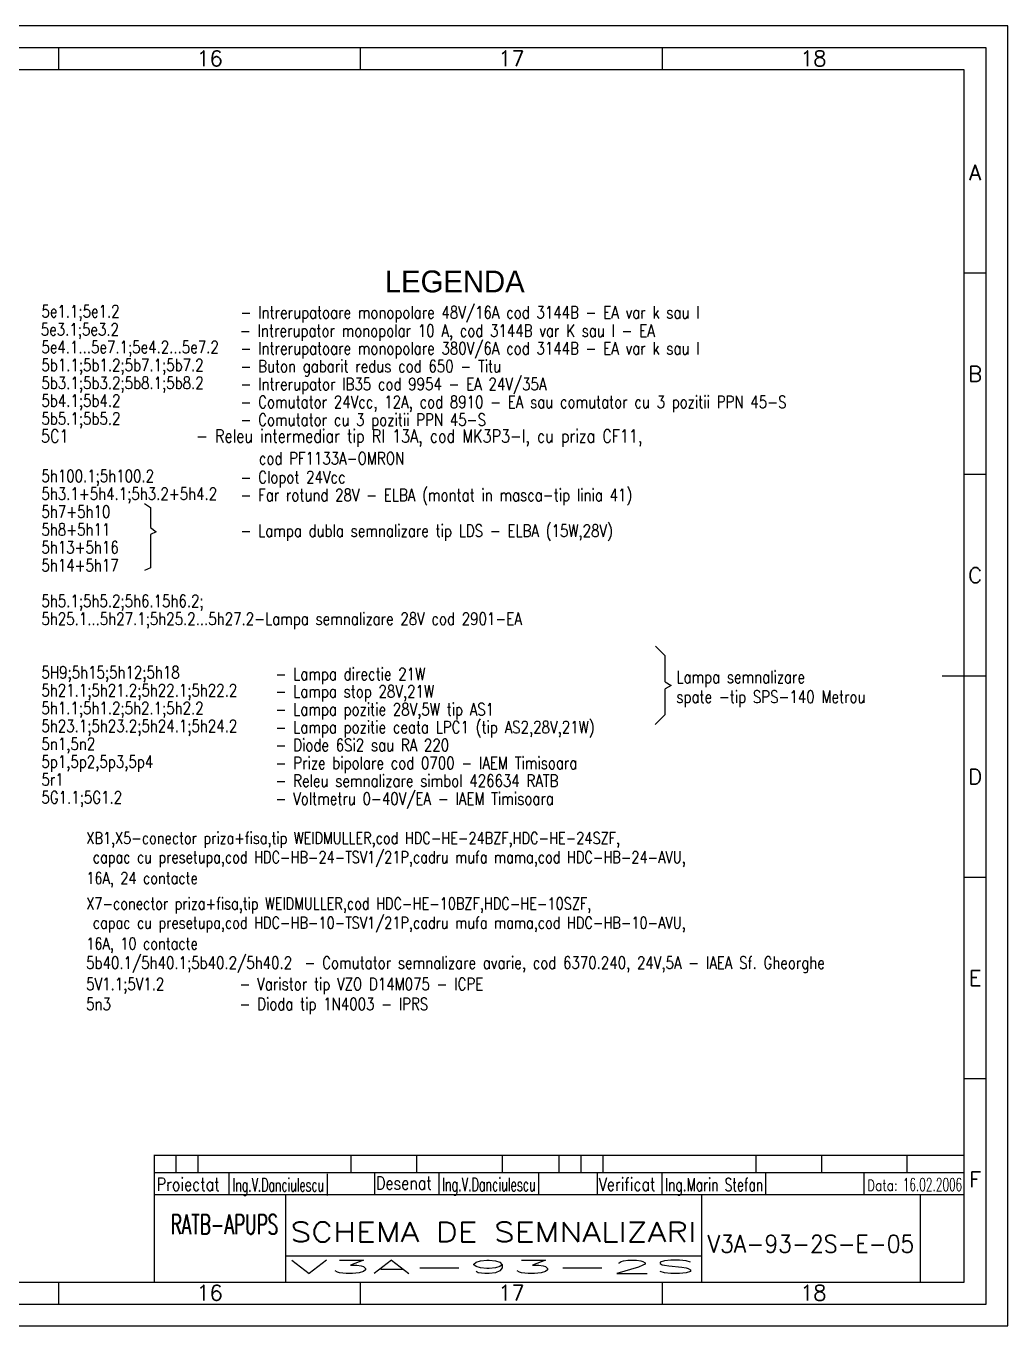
# Model space of a CAD drawing. Header units: millimetres. Extents: x 779 to 5457, y 14 to 905.
# Drawn here: x 2656.8 to 2881.1, y 607.9 to 904.9 of the extents above; entities that cross this region are included whole.
import ezdxf
from ezdxf.enums import TextEntityAlignment as Align

# ---------------------------------------------------------------- set-up
doc = ezdxf.new("R2010")
doc.units = ezdxf.units.MM
doc.layers.add('INDICATOR', color=7, linetype='Continuous')
doc.styles.add('ISO', font='SIMPLEX.shx')
doc.styles.add('ROMANS', font='ROMANS.shx', dxfattribs={"width": 0.8})

# ---------------------------------------------------------------- blocks, each defined once
blk = doc.blocks.new('6a4')
at = {"color": 70}
for p, q in [((-216.84, 287), (-216.84, 292)), ((-147.9, 287), (-147.9, 292)), ((-78.95, 287), (-78.95, 292)), ((-5, 240.5), (-10, 240.5)), ((-5, 194.5), (-10, 194.5)), ((-15, 148.5), (-5, 148.5)), ((-5, 102.5), (-10, 102.5)), ((-5, 56.5), (-10, 56.5)), ((-216.84, 5), (-216.84, 10)), ((-147.9, 5), (-147.9, 10)), ((-78.95, 5), (-78.95, 10))]:
    blk.add_line(p, q, dxfattribs=at)
at = {"color": 240}
for points in [[(0, 0), (0, 297), (-1261, 297), (-1261, 0)], [(-5, 5), (-5, 292), (-1256, 292), (-1256, 5)]]:
    blk.add_lwpolyline(points, close=True, dxfattribs=at)
at = {"color": 70}
blk.add_lwpolyline([(-1251, 287), (-1251, 10), (-10, 10), (-10, 287)], close=True, dxfattribs=at)
at = {"color": 50, "style": 'ISO'}
for s, p in [('16', (-182.37, 289.59)), ('17', (-113.42, 289.59)), ('18', (-44.48, 289.59)), ('A', (-7.5, 263.5)), ('B', (-7.5, 217.5)), ('C', (-7.5, 171.5)), ('D', (-7.5, 125.5)), ('E', (-7.5, 79.5)), ('F', (-7.5, 33.5)), ('16', (-182.37, 7.59)), ('17', (-113.42, 7.59)), ('18', (-44.48, 7.59))]:
    blk.add_text(s, height=3.5, dxfattribs=at).set_placement(p, align=Align.MIDDLE)
blk = doc.blocks.new('indic-el')
at = {"layer": 'INDICATOR', "color": 1}
for p, q in [((-180, 25), (-180, 29)), ((-175, 25), (-175, 29)), ((-140, 25), (-140, 29)), ((-125, 25), (-125, 29)), ((-105.5, 25), (-105.5, 29)), ((-87.5, 25), (-87.5, 29)), ((-82.5, 25), (-82.5, 29)), ((-47.5, 25), (-47.5, 29)), ((-32.5, 25), (-32.5, 29)), ((-13, 25), (-13, 29)), ((-167.9, 20), (-167.9, 25)), ((-145.42, 19.8), (-145.42, 24.8)), ((-134.65, 20.08), (-134.65, 25.08)), ((-119.93, 20), (-119.93, 25)), ((-97.19, 20), (-97.19, 25)), ((-83.77, 20), (-83.77, 25)), ((-69.03, 20), (-69.03, 25)), ((-45.33, 20), (-45.33, 25)), ((-22.83, 20), (-22.83, 25)), ((-155, 6), (-60, 6))]:
    blk.add_line(p, q, dxfattribs=at)
at = {"layer": 'INDICATOR'}
blk.add_line((-92.5, 25), (-92.5, 29), dxfattribs=at)
at = {"layer": 'INDICATOR', "const_width": 0.3, "flags": 128}
for points in [[(0, 29), (-185, 29), (-185, 0)], [(0, 25), (-185, 25)], [(0, 20), (-185, 20)], [(-155, 0), (-155, 20)], [(-60, 0), (-60, 20)], [(-10, 0), (-10, 20)]]:
    blk.add_lwpolyline(points, dxfattribs=at)
at = {"layer": 'INDICATOR', "color": 1, "style": 'ROMANS', "width": 0.8}
for s, height, p in [('Proiectat', 3, (-184.48, 20.88)), ('Desenat', 3, (-134.37, 21.17)), ('Verificat', 3, (-83.49, 20.88)), ('Data:', 2.5, (-22.15, 20.88))]:
    blk.add_text(s, height=height, dxfattribs=at).set_placement(p)
at = {"layer": 'INDICATOR', "style": 'ROMANS', "width": 0.570908}
blk.add_text('RATB-APUPS', height=4.5, dxfattribs=at).set_placement((-181.28, 10.96), (-156.69, 10.96), align=Align.FIT)
at = {"layer": 'INDICATOR', "color": 1, "style": 'ROMANS'}
for tag, height, width, p, p2 in [('DESENAT', 3, 1.116423, (-119.25, 20.84), (-97.88, 20.84)), ('VERIFICAT', 3, 1.074468, (-68.34, 20.8), (-45.93, 20.8)), ('DATA', 3, 1.321041, (-14.04, 20.81), (-0.45, 20.81)), ('PROIECTAT', 3, 0.908325, (-167.12, 20.74), (-146.23, 20.74)), ('NUME_DESEN', 4.5, 2.080219, (-153.9, 9.22), (-61.18, 9.22)), ('NUMAR', 4, 2.383056, (-58.61, 6.76), (-11.4, 6.76)), ('ANS', 3, 11.421134, (-154.04, 2.01), (-61.04, 2.01))]:
    blk.add_attdef(tag, text='', height=height, dxfattribs=dict(at, width=width)).set_placement(p, p2, align=Align.FIT)

msp = doc.modelspace()

# ---------------------------------------------------------------- linework, layer by layer
at = {"color": 1}
for p, q in [((2683.87, 795.84), (2685.27, 794.91)), ((2685.27, 794.91), (2685.27, 790.4)), ((2685.27, 790.4), (2686.53, 789.4)), ((2686.53, 789.4), (2685.27, 788.74)), ((2685.27, 788.74), (2685.27, 781.17)), ((2685.27, 781.17), (2683.87, 780.51)), ((2800.61, 763.24), (2802.81, 761.04)), ((2802.81, 755.11), (2802.81, 761.04)), ((2802.81, 755.11), (2804.18, 754.29)), ((2802.8, 747.53), (2802.8, 753.47)), ((2804.18, 754.29), (2802.81, 753.47)), ((2800.55, 745.37), (2802.76, 747.54))]:
    msp.add_line(p, q, dxfattribs=at)

# ---------------------------------------------------------------- block references
msp.add_blockref('6a4', (2881.12, 607.94), dxfattribs=at)
ref = msp.add_blockref('indic-el', (2871.12, 617.94), dxfattribs=at)
ref.add_attrib('NUME_DESEN', 'SCHEMA DE SEMNALIZARI', dxfattribs={"layer": 'INDICATOR', "color": 1, "height": 4.5, "style": 'ROMANS', "width": 1.089888}).set_placement((2717.22, 627.16), (2809.94, 627.16), align=Align.FIT)
ref.add_attrib('ANS', 'V3A-93-2S', dxfattribs={"layer": 'INDICATOR', "color": 1, "height": 3, "style": 'ROMANS', "width": 3.518944}).set_placement((2717.08, 619.95), (2810.08, 619.95), align=Align.FIT)
ref.add_attrib('NUMAR', 'V3A-93-2S-E-05', dxfattribs={"layer": 'INDICATOR', "color": 1, "height": 4, "style": 'ROMANS', "width": 0.83729}).set_placement((2812.51, 624.7), (2859.72, 624.7), align=Align.FIT)
ref.add_attrib('DESENAT', 'Ing.V.Danciulescu', dxfattribs={"layer": 'INDICATOR', "color": 1, "height": 3, "style": 'ROMANS', "width": 0.566669}).set_placement((2751.87, 638.78), (2773.24, 638.78), align=Align.FIT)
ref.add_attrib('VERIFICAT', 'Ing.Marin Stefan', dxfattribs={"layer": 'INDICATOR', "color": 1, "height": 3, "style": 'ROMANS', "width": 0.612783}).set_placement((2802.78, 638.74), (2825.19, 638.74), align=Align.FIT)
ref.add_attrib('DATA', '16.02.2006', dxfattribs={"layer": 'INDICATOR', "color": 1, "height": 3, "style": 'ROMANS', "width": 0.537373}).set_placement((2857.08, 638.75), (2870.67, 638.75), align=Align.FIT)
ref.add_attrib('PROIECTAT', 'Ing.V.Danciulescu', dxfattribs={"layer": 'INDICATOR', "color": 1, "height": 3, "style": 'ROMANS', "width": 0.553941}).set_placement((2704, 638.68), (2724.89, 638.68), align=Align.FIT)

# ---------------------------------------------------------------- texts
at = {"color": 3}
msp.add_text('LEGENDA', height=5, dxfattribs=at).set_placement((2738.77, 844.08))
at = {"color": 1, "style": 'ROMANS', "width": 0.8}
for s, height, p in [('5e1.1;5e1.2', 2.8, (2660.34, 838.38)), ('- Intrerupatoare monopolare 48V/16A cod 3144B - EA var k sau l', 2.8, (2705.82, 838.1)), ('5e3.1;5e3.2', 2.8, (2660.2, 834.22)), ('- Intrerupator monopolar 10 A, cod 3144B var K sau l - EA', 2.8, (2705.69, 833.94)), ('5e4.1...5e7.1;5e4.2...5e7.2', 2.8, (2660.34, 830.18)), ('- Intrerupatoare monopolare 380V/6A cod 3144B - EA var k sau l', 2.8, (2705.82, 829.9)), ('5b1.1;5b1.2;5b7.1;5b7.2', 2.8, (2660.34, 826.1)), ('- Buton gabarit redus cod 650 - Titu', 2.8, (2705.82, 825.82)), ('5b3.1;5b3.2;5b8.1;5b8.2', 2.8, (2660.34, 822.02)), ('- Intrerupator IB35 cod 9954 - EA 24V/35A', 2.8, (2705.82, 821.74)), ('5b4.1;5b4.2', 2.8, (2660.34, 817.94)), ('- Comutator 24Vcc, 12A, cod 8910 - EA sau comutator cu 3 pozitii PPN 45-S', 2.8, (2705.82, 817.66)), ('5b5.1;5b5.2', 2.8, (2660.34, 813.86)), ('- Comutator cu 3 pozitii PPN 45-S', 2.8, (2705.82, 813.58)), ('5C1                - Releu intermediar tip RI 13A, cod MK3P3-I, cu priza CF11, ', 3, (2660.25, 809.76)), (' cod PF1133A-OMRON', 2.8, (2708.47, 804.76)), ('5h100.1;5h100.2', 2.8, (2660.34, 800.75)), ('- Clopot 24Vcc', 2.8, (2705.82, 800.47)), ('5h3.1+5h4.1;5h3.2+5h4.2', 2.8, (2660.34, 796.67)), ('- Far rotund 28V - ELBA (montat in masca-tip linia 41)', 2.8, (2705.82, 796.39)), ('5h7+5h10', 2.8, (2660.34, 792.59)), ('5h8+5h11', 2.8, (2660.34, 788.51)), ('- Lampa dubla semnalizare tip LDS - ELBA (15W,28V)', 2.8, (2705.82, 788.23)), ('5h13+5h16', 2.8, (2660.34, 784.43)), ('5h14+5h17', 2.8, (2660.34, 780.35)), ('5h5.1;5h5.2;5h6.15h6.2;', 2.8, (2660.34, 772.19)), ('5h25.1...5h27.1;5h25.2...5h27.2-Lampa semnalizare 28V cod 2901-EA', 2.8, (2660.34, 768.11)), ('5H9;5h15;5h12;5h18', 2.8, (2660.34, 755.87)), ('- Lampa directie 21W', 2.8, (2713.82, 755.5)), ('Lampa semnalizare', 2.8, (2805.37, 754.82)), ('5h21.1;5h21.2;5h22.1;5h22.2', 2.8, (2660.34, 751.79)), ('- Lampa stop 28V,21W  ', 2.8, (2713.82, 751.51)), ('spate -tip SPS-140 Metrou', 2.8, (2805.37, 750.29)), ('5h1.1;5h1.2;5h2.1;5h2.2', 2.8, (2660.34, 747.71)), ('- Lampa pozitie 28V,5W tip AS1 ', 2.8, (2713.82, 747.43)), ('5h23.1;5h23.2;5h24.1;5h24.2', 2.8, (2660.34, 743.63)), ('- Lampa pozitie ceata LPC1 (tip AS2,28V,21W) ', 2.8, (2713.82, 743.35)), ('5n1,5n2', 2.8, (2660.34, 739.55)), ('- Diode 6Si2 sau RA 220', 2.8, (2713.82, 739.27)), ('5p1,5p2,5p3,5p4', 2.8, (2660.34, 735.47)), ('- Prize bipolare cod 0700 - IAEM Timisoara', 2.8, (2713.82, 735.19)), ('5r1', 2.8, (2660.34, 731.39)), ('- Releu semnalizare simbol 426634 RATB', 2.8, (2713.82, 731.11)), ('5G1.1;5G1.2', 2.8, (2660.34, 727.31)), ('- Voltmetru 0-40V/EA - IAEM Timisoara', 2.8, (2713.82, 727.03)), ('XB1,X5-conector priza+fisa,tip WEIDMULLER,cod HDC-HE-24BZF,HDC-HE-24SZF,', 2.7, (2670.59, 718.07)), (' capac cu presetupa,cod HDC-HB-24-TSV1/21P,cadru mufa mama,cod HDC-HB-24-AVU,', 2.7, (2670.59, 713.7)), ('16A, 24 contacte', 2.7, (2670.59, 708.92)), ('X7-conector priza+fisa,tip WEIDMULLER,cod HDC-HE-10BZF,HDC-HE-10SZF,', 2.7, (2670.59, 703.1)), (' capac cu presetupa,cod HDC-HB-10-TSV1/21P,cadru mufa mama,cod HDC-HB-10-AVU,', 2.7, (2670.59, 698.73)), ('16A, 10 contacte', 2.7, (2670.59, 693.95)), ('5b40.1/5h40.1;5b40.2/5h40.2', 2.8, (2670.56, 689.52)), ('- Comutator semnalizare avarie, cod 6370.240, 24V,5A - IAEA Sf. Gheorghe', 2.8, (2720.44, 689.52)), ('5V1.1;5V1.2', 2.8, (2670.56, 684.67)), ('- Varistor tip VZO D14M075 - ICPE', 2.8, (2705.59, 684.67)), ('5n3', 2.8, (2670.56, 680.12)), ('- Dioda tip 1N4003 - IPRS', 2.8, (2705.59, 680.12))]:
    msp.add_text(s, height=height, dxfattribs=at).set_placement(p)

doc.saveas('drawing.dxf')
